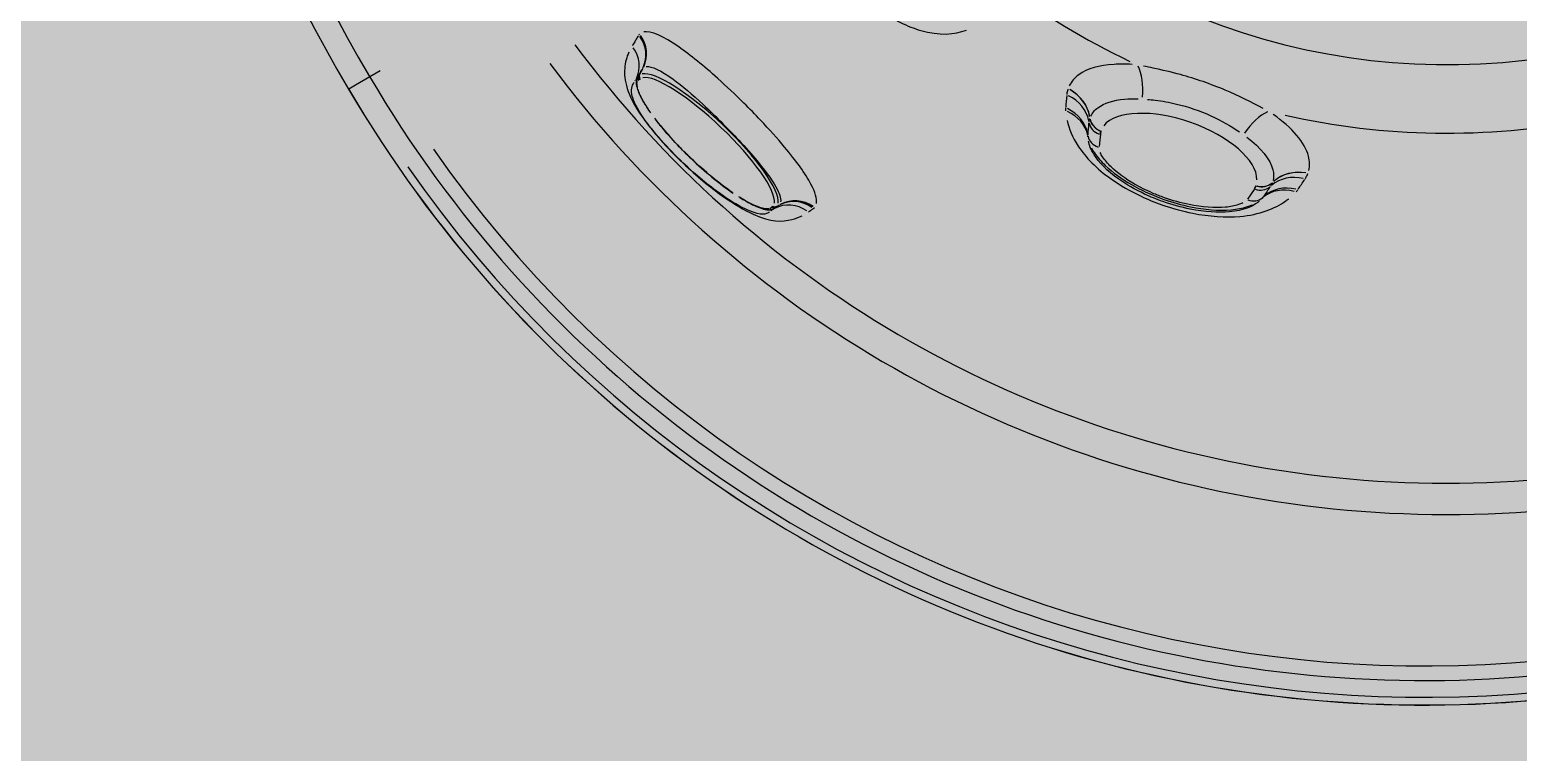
# Model space of a CAD drawing. Header units: inches. Extents: x 69197503 to 69201323, y 27704041 to 27705339.
# Drawn here: x 69200974.29 to 69201011.56, y 27704501.52 to 27704519.6 of the extents above; entities that cross this region are included whole.
import ezdxf

# ---------------------------------------------------------------- set-up
doc = ezdxf.new("R2010")
doc.units = ezdxf.units.IN
doc.header["$LTSCALE"] = 100
doc.header["$MEASUREMENT"] = 0
doc.layers.get('0').update_dxf_attribs({"linetype": 'CONTINUOUS'})
for name, color, linetype in [('P-SANR-FIXT', 2, 'CONTINUOUS'), ('Rooms-Category-Color', 7, 'CONTINUOUS'), ('Rooms-College-Color', 7, 'CONTINUOUS'), ('Rooms-Department-Color', 7, 'CONTINUOUS'), ('Rooms-Division-Color', 7, 'CONTINUOUS')]:
    doc.layers.add(name, color=color, linetype=linetype)

# ---------------------------------------------------------------- blocks, each defined once
blk = doc.blocks.new('Polarpool - polarpool_plan_dwg-3382656-ar1all Departments')
at = {"flags": 128}
for points in [[(37.3341, 107.678), (37.3395, 107.6726), (37.3595, 107.6526)], [(37.4263, 107.4025), (37.4191, 107.4043), (37.4149, 107.4057), (37.4254, 107.4029), (37.4191, 107.4043), (37.4151, 107.4056), (37.4143, 107.4033), (37.4187, 107.4044), (37.4153, 107.4028)], [(37.329, 107.2393), (37.3272, 107.2411), (37.3248, 107.2432), (37.3298, 107.2387), (37.328, 107.2405), (37.3269, 107.2413), (37.3279, 107.2406), (37.3245, 107.2467), (37.3273, 107.2444)], [(37.4804, 106.9502), (37.4805, 106.9502), (37.4651, 106.9479)], [(37.4667, 106.7885), (37.4628, 106.7894), (37.4519, 106.7933)]]:
    blk.add_lwpolyline(points, dxfattribs=at)
for centre, radius, start, end in [((38.5729, 106.4392), 1.7523, 45.0002, 134.9998), ((38.5729, 106.4392), 1.7282, 45.0002, 134.9998), ((38.2038, 106.8084), 1.2302, 134.9998, 224.9998), ((38.2038, 106.8084), 1.2061, 134.9998, 224.9998), ((38.2038, 106.8084), 1.2225, 139.4998, 220.4998), ((38.2038, 106.8084), 1.1917, 139.4998, 220.4998), ((38.267, 106.8019), 1.102, 141.197, 233.3303), ((38.267, 106.8019), 1.0712, 141.197, 233.3303), ((38.267, 106.8019), 0.6586, 144.7505, 205.1103), ((38.267, 106.8019), 0.7261, 157.5082, 169.0655), ((38.267, 106.8019), 0.7261, 181.8812, 205.457)]:
    blk.add_arc(centre, radius, start, end)
for centre, major_axis, ratio, start_param, end_param in [((37.4208, 107.4366), (0.0089, 0.0297), 0.974649, 3.249971, 4.308516), ((37.4332, 107.4329), (0.0087, 0.0297), 0.969667, 3.245643, 4.30186), ((37.4344, 107.4324), (0.015, 0.0271), 0.972339, 3.460377, 4.514584), ((37.4344, 107.4324), (0.015, 0.0271), 0.972326, 3.460318, 4.514523), ((37.3713, 107.3236), (0.044, 0.0793), 0.232197, 3.298672, 6.126106), ((37.3733, 107.3225), (0.0454, 0.0819), 0.232197, 3.298672, 6.126106), ((37.4143, 107.4026), (0.00088, 0.00297), 0.971368, 0.112222, 1.291968), ((37.3777, 107.3356), (0.0375, 0.0673), 0.224385, 0.002926, 0.047934), ((37.4171, 107.4018), (0.00088, 0.00297), 0.971368, 0.112222, 1.291968), ((37.4179, 107.4014), (0.0015, 0.00271), 0.972669, 0.327249, 1.505346), ((37.418, 107.4014), (0.0015, 0.00271), 0.972669, 0.327249, 1.505346), ((37.3804, 107.3341), (0.0382, 0.0703), 0.223872, 0.000294, 0.045302), ((37.327, 107.2454), (0.00206, 0.00232), 0.971368, 1.849624, 3.029371), ((37.3027, 107.2212), (0.0206, 0.0232), 0.972896, 5.079724, 6.174409), ((37.3292, 107.2434), (0.00206, 0.00232), 0.971368, 1.849624, 3.029371), ((37.3645, 107.3118), (0.0373, 0.0674), 0.224385, 3.093659, 3.138666), ((37.3299, 107.2429), (0.0015, 0.00271), 0.972669, 1.636246, 2.814343), ((37.33, 107.2429), (0.0015, 0.00271), 0.972669, 1.636246, 2.814343), ((37.3672, 107.3104), (0.0394, 0.0696), 0.223872, 3.096291, 3.141298), ((37.3075, 107.217), (0.0206, 0.0232), 0.97045, 5.082821, 6.176468), ((37.3085, 107.2162), (0.0151, 0.0271), 0.972531, 4.869638, 5.961396), ((37.3086, 107.2162), (0.0151, 0.0271), 0.972505, 4.869766, 5.96152), ((37.4572, 106.9968), (-0.0133, 0.0364), 0.859313, 3.229374, 4.143918), ((37.4601, 106.9976), (-0.0067, 0.0382), 0.878264, 3.380685, 4.294674), ((37.473, 106.9999), (-0.0069, 0.0381), 0.872537, 3.370726, 4.286915), ((37.4793, 107.0002), (0.0031, 0.0386), 0.885955, 3.598269, 4.514626), ((37.4794, 107.0002), (0.0031, 0.0386), 0.885914, 3.59818, 4.514541), ((37.4782, 106.9467), (-0.0027, 0.0153), 0.881308, 0.248228, 1.285767), ((37.4908, 106.9488), (-0.0027, 0.0153), 0.881308, 0.242293, 1.285455), ((37.4941, 106.949), (0.0013, 0.0154), 0.887722, 0.467029, 1.512703), ((37.4942, 106.949), (0.0013, 0.0154), 0.887722, 0.467012, 1.512702), ((37.4736, 106.8693), (0.0069, 0.0808), 0.460379, 3.298672, 6.126106), ((37.4744, 106.8862), (0.0061, 0.0639), 0.445735, 0.010464, 0.11555), ((37.5194, 106.9376), (0.0383, 0.0059), 0.498046, 4.735413, 5.628936), ((37.5072, 106.7943), (-0.0368, 0.0122), 0.498046, 3.795842, 4.689365), ((37.465, 106.7923), (0.0052, 0.0146), 0.881308, 1.855825, 2.893364), ((37.4771, 106.7881), (0.0052, 0.0146), 0.881308, 1.856138, 2.8993), ((37.4716, 106.8525), (0.0048, 0.064), 0.445735, 3.026043, 3.131128), ((37.4804, 106.7873), (0.0013, 0.0154), 0.887722, 1.628889, 2.674564), ((37.4805, 106.7873), (0.0013, 0.0154), 0.887722, 1.62889, 2.674581), ((37.4359, 106.7465), (0.0192, 0.0337), 0.859313, 5.28086, 6.195404), ((37.4387, 106.7452), (0.0131, 0.0365), 0.878264, 5.130104, 6.044093), ((37.451, 106.7407), (0.0132, 0.0364), 0.872537, 5.137863, 6.054052), ((37.4571, 106.7393), (0.0034, 0.0386), 0.885955, 4.910152, 5.826509), ((37.4572, 106.7393), (0.0034, 0.0386), 0.885914, 4.910237, 5.826598)]:
    blk.add_ellipse(centre, major_axis=major_axis, ratio=ratio, start_param=start_param, end_param=end_param)
for points, knots in [([(37.4385, 107.42), (37.4333, 107.4208), (37.4279, 107.4209), (37.4165, 107.4189), (37.4106, 107.417), (37.397, 107.4083), (37.3893, 107.4019), (37.3691, 107.3781), (37.3563, 107.3591), (37.3371, 107.3245), (37.33, 107.3089), (37.3196, 107.2818), (37.3165, 107.2705), (37.3115, 107.2417), (37.3147, 107.2317), (37.3211, 107.2197), (37.3232, 107.2168), (37.3255, 107.2141)], [1.974124, 1.974124, 1.974124, 1.974124, 6.596397, 6.596397, 11.047893, 11.047893, 14.982142, 14.982142, 19.226454, 19.226454, 22.938562, 22.938562, 26.650671, 26.650671, 34.547166, 34.547166, 37.508351, 37.508351, 37.508351, 37.508351]), ([(37.3409, 107.2034), (37.3453, 107.2039), (37.3511, 107.2073), (37.3663, 107.2213), (37.3762, 107.2332), (37.3931, 107.2568), (37.3998, 107.2669), (37.4105, 107.2839), (37.4145, 107.2907), (37.4245, 107.3079), (37.4303, 107.3184), (37.444, 107.3449), (37.4511, 107.3605), (37.4623, 107.3911), (37.4645, 107.4044), (37.4615, 107.4108)], [-23.842541, -23.842541, -23.842541, -23.842541, -20.642621, -20.642621, -16.627035, -16.627035, -14.117294, -14.117294, -12.548706, -12.548706, -10.167299, -10.167299, -6.357049, -6.357049, -1.254871, -1.254871, -1.254871, -1.254871]), ([(37.4566, 107.4149), (37.4553, 107.4153), (37.4541, 107.4157), (37.4515, 107.4165), (37.4502, 107.4168), (37.4481, 107.4175), (37.4473, 107.4177), (37.4463, 107.4181), (37.446, 107.4181), (37.4457, 107.4182)], [-3.376746, -3.376746, -3.376746, -3.376746, -2.292633, -2.292633, -1.155202, -1.155202, -0.444309, -0.444309, -0.177723, -0.177723, -0.177723, -0.177723]), ([(37.4584, 107.4143), (37.4583, 107.4143), (37.4582, 107.4144), (37.4579, 107.4145), (37.4578, 107.4145), (37.4576, 107.4146), (37.4575, 107.4146), (37.4574, 107.4147), (37.4574, 107.4147), (37.4573, 107.4147)], [-0.3328002, -0.3328002, -0.3328002, -0.3328002, -0.2259538, -0.2259538, -0.1138527, -0.1138527, -0.0437895, -0.0437895, -0.0175158, -0.0175158, -0.0175158, -0.0175158]), ([(37.3208, 107.2463), (37.3207, 107.2464), (37.3205, 107.2466), (37.3183, 107.2491), (37.3149, 107.2513), (37.3185, 107.2745), (37.3212, 107.2847), (37.331, 107.3103), (37.3379, 107.3254), (37.3564, 107.3588), (37.3688, 107.3771), (37.3871, 107.3986), (37.3934, 107.4035), (37.4023, 107.4084), (37.4047, 107.4084), (37.4085, 107.4082), (37.4099, 107.4079), (37.4111, 107.4074)], [-35.119259, -35.119259, -35.119259, -35.119259, -34.547166, -34.547166, -26.650671, -26.650671, -22.938562, -22.938562, -19.226454, -19.226454, -14.982142, -14.982142, -11.047893, -11.047893, -6.596397, -6.596397, -2.522573, -2.522573, -2.522573, -2.522573]), ([(37.4291, 107.3998), (37.4312, 107.3949), (37.4291, 107.3846), (37.4197, 107.3608), (37.4138, 107.3488), (37.4028, 107.3282), (37.3982, 107.3201), (37.3903, 107.3067), (37.3871, 107.3014), (37.3787, 107.2881), (37.3735, 107.2802), (37.3605, 107.2617), (37.3529, 107.2523), (37.3413, 107.2412), (37.3369, 107.2384), (37.3335, 107.238)], [1.254871, 1.254871, 1.254871, 1.254871, 6.357049, 6.357049, 10.167299, 10.167299, 12.548706, 12.548706, 14.117294, 14.117294, 16.627035, 16.627035, 20.642621, 20.642621, 23.842541, 23.842541, 23.842541, 23.842541]), ([(37.3861, 107.384), (37.3891, 107.3875), (37.3919, 107.3906), (37.3981, 107.3967), (37.4014, 107.3994), (37.4057, 107.4023), (37.4071, 107.403), (37.409, 107.4037), (37.4096, 107.4039), (37.4103, 107.4041), (37.4106, 107.4041), (37.4108, 107.4041)], [-4.060997, -4.060997, -4.060997, -4.060997, -2.932611, -2.932611, -1.466306, -1.466306, -0.733153, -0.733153, -0.366576, -0.366576, -0.213737, -0.213737, -0.213737, -0.213737]), ([(37.4129, 107.4057), (37.4125, 107.4057), (37.4122, 107.4056), (37.4111, 107.4053), (37.4103, 107.4051), (37.4081, 107.4042), (37.4066, 107.4034), (37.4019, 107.4003), (37.3985, 107.3974), (37.3924, 107.3913), (37.3896, 107.3883), (37.3868, 107.385)], [0.210626, 0.210626, 0.210626, 0.210626, 0.366576, 0.366576, 0.733153, 0.733153, 1.466306, 1.466306, 2.932611, 2.932611, 4.001891, 4.001891, 4.001891, 4.001891]), ([(37.414, 107.4063), (37.4143, 107.4062), (37.4146, 107.4061), (37.4157, 107.4058), (37.4165, 107.4056), (37.4186, 107.4049), (37.4199, 107.4046), (37.4225, 107.4038), (37.4238, 107.4034), (37.4251, 107.403)], [0.177723, 0.177723, 0.177723, 0.177723, 0.444309, 0.444309, 1.155202, 1.155202, 2.292633, 2.292633, 3.376746, 3.376746, 3.376746, 3.376746]), ([(37.4258, 107.4028), (37.4258, 107.4028), (37.4259, 107.4028), (37.426, 107.4028), (37.426, 107.4028), (37.4262, 107.4027), (37.4263, 107.4027), (37.4265, 107.4026), (37.4266, 107.4025), (37.4266, 107.4025)], [0.0175158, 0.0175158, 0.0175158, 0.0175158, 0.0437895, 0.0437895, 0.1138527, 0.1138527, 0.2259538, 0.2259538, 0.3328002, 0.3328002, 0.3328002, 0.3328002]), ([(37.3819, 107.379), (37.3793, 107.3757), (37.3767, 107.3722), (37.3695, 107.3622), (37.365, 107.3552), (37.3578, 107.3435), (37.3551, 107.3388), (37.348, 107.326), (37.3437, 107.3177), (37.3361, 107.3012), (37.3326, 107.293), (37.3299, 107.2854)], [4.617288, 4.617288, 4.617288, 4.617288, 5.576091, 5.576091, 7.228267, 7.228267, 8.260876, 8.260876, 10.048552, 10.048552, 11.903164, 11.903164, 11.903164, 11.903164]), ([(37.3304, 107.2864), (37.3331, 107.2937), (37.3364, 107.3016), (37.3439, 107.3178), (37.3481, 107.326), (37.3551, 107.3387), (37.3578, 107.3434), (37.3649, 107.3551), (37.3695, 107.3619), (37.3764, 107.3717), (37.3789, 107.375), (37.3813, 107.378)], [-11.847088, -11.847088, -11.847088, -11.847088, -10.048552, -10.048552, -8.260876, -8.260876, -7.228267, -7.228267, -5.576091, -5.576091, -4.673279, -4.673279, -4.673279, -4.673279]), ([(37.6444, 107.2937), (37.6378, 107.2937), (37.6308, 107.2926), (37.6113, 107.2854), (37.5982, 107.2767), (37.5783, 107.2567), (37.5711, 107.2478), (37.5605, 107.2323), (37.5568, 107.2261), (37.5483, 107.2103), (37.544, 107.2006), (37.5351, 107.1754), (37.5321, 107.1602), (37.5312, 107.1279), (37.536, 107.1134), (37.5435, 107.1032)], [1.700983, 1.700983, 1.700983, 1.700983, 4.063833, 4.063833, 7.727006, 7.727006, 10.01649, 10.01649, 11.447417, 11.447417, 13.571365, 13.571365, 16.969681, 16.969681, 21.779368, 21.779368, 21.779368, 21.779368]), ([(37.3239, 107.2475), (37.3239, 107.2476), (37.3239, 107.2476), (37.3237, 107.2479), (37.3236, 107.2482), (37.3232, 107.2492), (37.3231, 107.25), (37.3228, 107.2526), (37.3228, 107.2547), (37.3233, 107.2617), (37.3245, 107.2675), (37.3269, 107.2757), (37.3274, 107.2774), (37.3279, 107.2791)], [-16.307946, -16.307946, -16.307946, -16.307946, -16.295945, -16.295945, -16.070137, -16.070137, -15.618522, -15.618522, -14.715293, -14.715293, -12.908833, -12.908833, -12.459439, -12.459439, -12.459439, -12.459439]), ([(37.3274, 107.278), (37.3269, 107.2765), (37.3265, 107.275), (37.3242, 107.2669), (37.3229, 107.261), (37.3223, 107.2536), (37.3223, 107.2513), (37.3226, 107.2483), (37.3228, 107.2473), (37.3232, 107.2459), (37.3234, 107.2455), (37.3236, 107.2449), (37.3236, 107.2449), (37.3237, 107.2449)], [12.518626, 12.518626, 12.518626, 12.518626, 12.908833, 12.908833, 14.715293, 14.715293, 15.618522, 15.618522, 16.070137, 16.070137, 16.295945, 16.295945, 16.311062, 16.311062, 16.311062, 16.311062]), ([(37.3289, 107.2394), (37.3287, 107.2396), (37.3285, 107.2398), (37.3279, 107.2402), (37.3276, 107.2405), (37.3271, 107.241), (37.3269, 107.2412), (37.3266, 107.2414), (37.3265, 107.2415), (37.3262, 107.2418), (37.3261, 107.2419), (37.3256, 107.2423), (37.3254, 107.2425), (37.3249, 107.2429), (37.3247, 107.2431), (37.3245, 107.2433)], [0.088048, 0.088048, 0.088048, 0.088048, 0.308167, 0.308167, 0.660358, 0.660358, 0.880477, 0.880477, 0.990537, 0.990537, 1.166632, 1.166632, 1.448385, 1.448385, 1.672906, 1.672906, 1.672906, 1.672906]), ([(37.3299, 107.2386), (37.3298, 107.2387), (37.3297, 107.2387), (37.3295, 107.2389), (37.3294, 107.2389), (37.3293, 107.239), (37.3293, 107.2391), (37.3292, 107.2391), (37.3292, 107.2391), (37.3292, 107.2392)], [0.0175144, 0.0175144, 0.0175144, 0.0175144, 0.124352, 0.124352, 0.236444, 0.236444, 0.3065015, 0.3065015, 0.3327731, 0.3327731, 0.3327731, 0.3327731]), ([(37.3306, 107.209), (37.3308, 107.2088), (37.331, 107.2086), (37.3315, 107.2082), (37.3317, 107.208), (37.3322, 107.2076), (37.3323, 107.2075), (37.3326, 107.2073), (37.3327, 107.2072), (37.333, 107.2069), (37.3332, 107.2068), (37.3337, 107.2063), (37.334, 107.206), (37.3345, 107.2056), (37.3347, 107.2054), (37.335, 107.2052)], [-1.672906, -1.672906, -1.672906, -1.672906, -1.448385, -1.448385, -1.166632, -1.166632, -0.990537, -0.990537, -0.880477, -0.880477, -0.660358, -0.660358, -0.308167, -0.308167, -0.088048, -0.088048, -0.088048, -0.088048]), ([(37.3352, 107.2049), (37.3353, 107.2049), (37.3353, 107.2049), (37.3354, 107.2048), (37.3354, 107.2048), (37.3356, 107.2046), (37.3357, 107.2046), (37.336, 107.2044), (37.3361, 107.2043), (37.3362, 107.2043)], [-0.3327731, -0.3327731, -0.3327731, -0.3327731, -0.3065015, -0.3065015, -0.236444, -0.236444, -0.124352, -0.124352, -0.0175144, -0.0175144, -0.0175144, -0.0175144]), ([(37.4822, 106.9849), (37.4748, 106.9811), (37.4674, 106.9756), (37.4516, 106.9582), (37.4434, 106.9447), (37.4335, 106.9183), (37.4304, 106.907), (37.4269, 106.8884), (37.4259, 106.881), (37.4243, 106.8629), (37.4242, 106.8523), (37.4258, 106.8253), (37.4288, 106.8095), (37.4399, 106.7779), (37.4494, 106.7649), (37.4606, 106.7555), (37.4616, 106.7547), (37.4625, 106.754)], [1.190699, 1.190699, 1.190699, 1.190699, 4.226982, 4.226982, 8.037219, 8.037219, 10.418618, 10.418618, 11.906992, 11.906992, 14.046365, 14.046365, 17.469363, 17.469363, 22.185369, 22.185369, 22.623284, 22.623284, 22.623284, 22.623284]), ([(37.4937, 106.9894), (37.4934, 106.9893), (37.4931, 106.9893), (37.4925, 106.9891), (37.4922, 106.9891), (37.4917, 106.9889), (37.4915, 106.9889), (37.4912, 106.9888), (37.4911, 106.9887), (37.4911, 106.9887)], [0.0200808, 0.0200808, 0.0200808, 0.0200808, 0.1425736, 0.1425736, 0.2710907, 0.2710907, 0.3514138, 0.3514138, 0.381535, 0.381535, 0.381535, 0.381535]), ([(37.5123, 106.9918), (37.5117, 106.9919), (37.5111, 106.9919), (37.5098, 106.9919), (37.5092, 106.9919), (37.5081, 106.9918), (37.5077, 106.9917), (37.5071, 106.9916), (37.507, 106.9916), (37.5068, 106.9916)], [0.0427399, 0.0427399, 0.0427399, 0.0427399, 0.3034532, 0.3034532, 0.5769885, 0.5769885, 0.7479481, 0.7479481, 0.8120579, 0.8120579, 0.8120579, 0.8120579]), ([(37.5517, 106.9368), (37.5505, 106.943), (37.549, 106.9487), (37.5429, 106.9678), (37.5365, 106.9786), (37.5247, 106.9883), (37.5203, 106.9905), (37.5156, 106.9914)], [18.319498, 18.319498, 18.319498, 18.319498, 19.80642, 19.80642, 23.665413, 23.665413, 25.668979, 25.668979, 25.668979, 25.668979]), ([(37.4526, 106.7816), (37.4522, 106.7819), (37.4517, 106.7823), (37.4463, 106.7865), (37.4401, 106.7937), (37.4316, 106.8176), (37.429, 106.8309), (37.4276, 106.8544), (37.4278, 106.8638), (37.4291, 106.8799), (37.43, 106.8864), (37.4331, 106.9028), (37.4358, 106.9125), (37.444, 106.9344), (37.4504, 106.9444), (37.4604, 106.9551), (37.4643, 106.9578), (37.4677, 106.9593)], [-22.623284, -22.623284, -22.623284, -22.623284, -22.185369, -22.185369, -17.469363, -17.469363, -14.046365, -14.046365, -11.906992, -11.906992, -10.418618, -10.418618, -8.037219, -8.037219, -4.226982, -4.226982, -1.190699, -1.190699, -1.190699, -1.190699]), ([(37.4716, 106.9608), (37.4717, 106.9609), (37.4717, 106.9609), (37.4719, 106.9609), (37.472, 106.961), (37.4722, 106.961), (37.4724, 106.9611), (37.4727, 106.9611), (37.4728, 106.9612), (37.473, 106.9612)], [-0.381535, -0.381535, -0.381535, -0.381535, -0.3514138, -0.3514138, -0.2710907, -0.2710907, -0.1425736, -0.1425736, -0.0200808, -0.0200808, -0.0200808, -0.0200808]), ([(37.4859, 106.9635), (37.486, 106.9635), (37.4861, 106.9635), (37.4865, 106.9636), (37.4868, 106.9636), (37.4875, 106.9637), (37.488, 106.9637), (37.4888, 106.9637), (37.4892, 106.9637), (37.4897, 106.9636)], [-0.8120579, -0.8120579, -0.8120579, -0.8120579, -0.7479481, -0.7479481, -0.5769885, -0.5769885, -0.3034532, -0.3034532, -0.0427399, -0.0427399, -0.0427399, -0.0427399]), ([(37.4921, 106.9633), (37.4955, 106.9627), (37.4989, 106.9611), (37.5079, 106.9539), (37.513, 106.9458), (37.5182, 106.9314), (37.5194, 106.927), (37.5205, 106.9223)], [-25.668979, -25.668979, -25.668979, -25.668979, -23.665413, -23.665413, -19.80642, -19.80642, -18.319498, -18.319498, -18.319498, -18.319498]), ([(37.4621, 106.9548), (37.4606, 106.9535), (37.4593, 106.9521), (37.4545, 106.9467), (37.4514, 106.9422), (37.4438, 106.9285), (37.4399, 106.9184), (37.4351, 106.9009), (37.4336, 106.8938), (37.4318, 106.8821), (37.4312, 106.8776), (37.4301, 106.8639), (37.4299, 106.8547), (37.4311, 106.8316), (37.4335, 106.8179), (37.4396, 106.8009), (37.4418, 106.796), (37.4456, 106.79), (37.4467, 106.7885), (37.4478, 106.787)], [0.76236, 0.76236, 0.76236, 0.76236, 1.166933, 1.166933, 2.333867, 2.333867, 4.437634, 4.437634, 5.752489, 5.752489, 6.574273, 6.574273, 8.217842, 8.217842, 10.847551, 10.847551, 11.998049, 11.998049, 12.386176, 12.386176, 12.386176, 12.386176]), ([(37.4471, 106.7968), (37.4461, 106.7979), (37.4452, 106.7992), (37.4422, 106.8038), (37.4403, 106.8077), (37.4351, 106.8221), (37.4328, 106.8345), (37.4317, 106.8558), (37.4318, 106.8644), (37.4329, 106.8771), (37.4334, 106.8813), (37.4351, 106.8922), (37.4365, 106.8987), (37.4409, 106.9148), (37.4445, 106.9238), (37.451, 106.9354), (37.4536, 106.939), (37.4574, 106.9432), (37.4585, 106.9443), (37.4597, 106.9453)], [-12.491119, -12.491119, -12.491119, -12.491119, -11.998049, -11.998049, -10.847551, -10.847551, -8.217842, -8.217842, -6.574273, -6.574273, -5.752489, -5.752489, -4.437634, -4.437634, -2.333867, -2.333867, -1.166933, -1.166933, -0.657427, -0.657427, -0.657427, -0.657427]), ([(37.5222, 106.9135), (37.5226, 106.9111), (37.523, 106.9085), (37.5242, 106.8991), (37.5248, 106.8919), (37.5252, 106.8728), (37.5243, 106.8605), (37.5203, 106.8379), (37.5174, 106.8271), (37.514, 106.8175)], [0.489128, 0.489128, 0.489128, 0.489128, 1.222819, 1.222819, 3.179329, 3.179329, 6.309746, 6.309746, 9.293424, 9.293424, 9.293424, 9.293424]), ([(37.5423, 106.8007), (37.5452, 106.8133), (37.5482, 106.8272), (37.5525, 106.8567), (37.5538, 106.8729), (37.5541, 106.8975), (37.5538, 106.9068), (37.5533, 106.919), (37.5531, 106.9222), (37.5529, 106.9254)], [-9.293424, -9.293424, -9.293424, -9.293424, -6.309746, -6.309746, -3.179329, -3.179329, -1.222819, -1.222819, -0.489128, -0.489128, -0.489128, -0.489128]), ([(37.5108, 106.8092), (37.5042, 106.7932), (37.4954, 106.7813), (37.4827, 106.7745), (37.4793, 106.7736), (37.476, 106.7735)], [-7.771431, -7.771431, -7.771431, -7.771431, -2.349699, -2.349699, -0.409023, -0.409023, -0.409023, -0.409023]), ([(37.4944, 106.7419), (37.499, 106.742), (37.5035, 106.7433), (37.5202, 106.7524), (37.531, 106.7685), (37.5391, 106.7897)], [0.409023, 0.409023, 0.409023, 0.409023, 2.349699, 2.349699, 7.771431, 7.771431, 7.771431, 7.771431]), ([(37.4574, 106.7789), (37.4573, 106.7789), (37.4572, 106.779), (37.4569, 106.7791), (37.4568, 106.7792), (37.4565, 106.7793), (37.4564, 106.7793), (37.4563, 106.7794), (37.4563, 106.7794), (37.4562, 106.7795)], [-0.381535, -0.381535, -0.381535, -0.381535, -0.2590422, -0.2590422, -0.1305251, -0.1305251, -0.050202, -0.050202, -0.0200808, -0.0200808, -0.0200808, -0.0200808]), ([(37.4735, 106.7736), (37.4731, 106.7737), (37.4727, 106.7737), (37.4718, 106.7739), (37.4714, 106.774), (37.4707, 106.7742), (37.4704, 106.7743), (37.47, 106.7744), (37.4699, 106.7744), (37.4698, 106.7745)], [-0.8120579, -0.8120579, -0.8120579, -0.8120579, -0.5513446, -0.5513446, -0.2778093, -0.2778093, -0.1068497, -0.1068497, -0.0427399, -0.0427399, -0.0427399, -0.0427399]), ([(37.4707, 106.7487), (37.4707, 106.7487), (37.4708, 106.7486), (37.471, 106.7485), (37.4712, 106.7484), (37.4717, 106.7482), (37.472, 106.748), (37.4726, 106.7478), (37.4728, 106.7477), (37.4731, 106.7476)], [0.0200808, 0.0200808, 0.0200808, 0.0200808, 0.050202, 0.050202, 0.1305251, 0.1305251, 0.2590422, 0.2590422, 0.381535, 0.381535, 0.381535, 0.381535]), ([(37.4857, 106.7432), (37.4858, 106.7432), (37.486, 106.7431), (37.4865, 106.7429), (37.4869, 106.7428), (37.488, 106.7425), (37.4886, 106.7424), (37.4899, 106.7422), (37.4905, 106.7421), (37.4911, 106.742)], [0.0427399, 0.0427399, 0.0427399, 0.0427399, 0.1068497, 0.1068497, 0.2778093, 0.2778093, 0.5513446, 0.5513446, 0.8120579, 0.8120579, 0.8120579, 0.8120579])]:
    blk.add_open_spline(points, degree=3, knots=knots)
for points in [[(37.4585, 107.4142), (37.4585, 107.4142), (37.4585, 107.4142), (37.4584, 107.4142)], [(37.4128, 107.4068), (37.413, 107.4067), (37.4132, 107.4066), (37.4134, 107.4065)], [(37.4267, 107.4025), (37.4267, 107.4025), (37.4267, 107.4025), (37.4267, 107.4024)], [(37.3242, 107.2435), (37.3236, 107.244), (37.323, 107.2444), (37.3224, 107.2449)], [(37.33, 107.2386), (37.3299, 107.2386), (37.3299, 107.2386), (37.3299, 107.2386)], [(37.3362, 107.2042), (37.3362, 107.2042), (37.3363, 107.2042), (37.3363, 107.2042)], [(37.5059, 106.9914), (37.502, 106.9908), (37.4982, 106.9902), (37.4945, 106.9895)], [(37.5128, 106.9918), (37.5127, 106.9918), (37.5127, 106.9918), (37.5127, 106.9918)], [(37.4736, 106.9613), (37.4774, 106.962), (37.4812, 106.9626), (37.485, 106.9633)], [(37.4899, 106.9636), (37.4899, 106.9636), (37.4899, 106.9636), (37.49, 106.9636)], [(37.469, 106.7747), (37.4654, 106.7761), (37.4617, 106.7773), (37.4581, 106.7786)], [(37.4738, 106.7736), (37.4738, 106.7736), (37.4738, 106.7736), (37.4737, 106.7736)], [(37.4739, 106.7473), (37.4775, 106.7461), (37.4811, 106.7448), (37.4848, 106.7435)], [(37.4914, 106.742), (37.4914, 106.742), (37.4915, 106.742), (37.4915, 106.742)]]:
    blk.add_open_spline(points, degree=3)
blk = doc.blocks.new('Polarpool - Polarpool-3382658-ar1all Departments')
for centre, radius, start, end in [((0, -9.377), 44.509, 45.0002, 134.9998), ((0, -9.377), 44.509, 45.0002, 134.9998), ((-9.377, 0), 31.248, 134.9998, 224.9998), ((-9.377, 0), 31.248, 134.9998, 224.9998)]:
    blk.add_arc(centre, radius, start, end)
at = {"xscale": 25.40000000007192, "yscale": 25.40000000007192, "zscale": 25.40000000007192}
blk.add_blockref('Polarpool - polarpool_plan_dwg-3382656-ar1all Departments', (-979.752, -2712.933), dxfattribs=at)

msp = doc.modelspace()

# ---------------------------------------------------------------- hatches: boundary and pattern name
at = {"layer": 'Rooms-Category-Color', "true_color": 0xfbafa2}
msp.add_hatch(color=21, dxfattribs=at).paths.add_polyline_path([(69200849.325, 27704511.073), (69200893.724, 27704499.528), (69200895.8, 27704507.513), (69201035.408, 27704471.213), (69201067.367, 27704594.126), (69200883.361, 27704641.97), (69200880.561, 27704631.203), (69200876.811, 27704632.178), (69200862.373, 27704576.65), (69200866.123, 27704575.675)])
at = {"layer": 'Rooms-College-Color', "true_color": 0xffff64}
msp.add_hatch(color=51, dxfattribs=at).paths.add_polyline_path([(69200849.325, 27704511.073), (69200893.724, 27704499.528), (69200895.8, 27704507.513), (69201035.408, 27704471.213), (69201067.367, 27704594.126), (69200883.361, 27704641.97), (69200880.561, 27704631.203), (69200876.811, 27704632.178), (69200862.373, 27704576.65), (69200866.123, 27704575.675)])
at = {"layer": 'Rooms-Department-Color', "true_color": 0x604aed}
msp.add_hatch(color=173, dxfattribs=at).paths.add_polyline_path([(69200849.325, 27704511.073), (69200893.724, 27704499.528), (69200895.8, 27704507.513), (69201035.408, 27704471.213), (69201067.367, 27704594.126), (69200883.361, 27704641.97), (69200880.561, 27704631.203), (69200876.811, 27704632.178), (69200862.373, 27704576.65), (69200866.123, 27704575.675)])
at = {"layer": 'Rooms-Division-Color', "true_color": 0x604aed}
msp.add_hatch(color=173, dxfattribs=at).paths.add_polyline_path([(69200849.325, 27704511.073), (69200893.724, 27704499.528), (69200895.8, 27704507.513), (69201035.408, 27704471.213), (69201067.367, 27704594.126), (69200883.361, 27704641.97), (69200880.561, 27704631.203), (69200876.811, 27704632.178), (69200862.373, 27704576.65), (69200866.123, 27704575.675)])

# ---------------------------------------------------------------- block references
at = {"layer": 'P-SANR-FIXT', "rotation": 75.42494896880507}
msp.add_blockref('Polarpool - Polarpool-3382658-ar1all Departments', (69201011.579, 27704543.02), dxfattribs=at)

doc.saveas('drawing.dxf')
